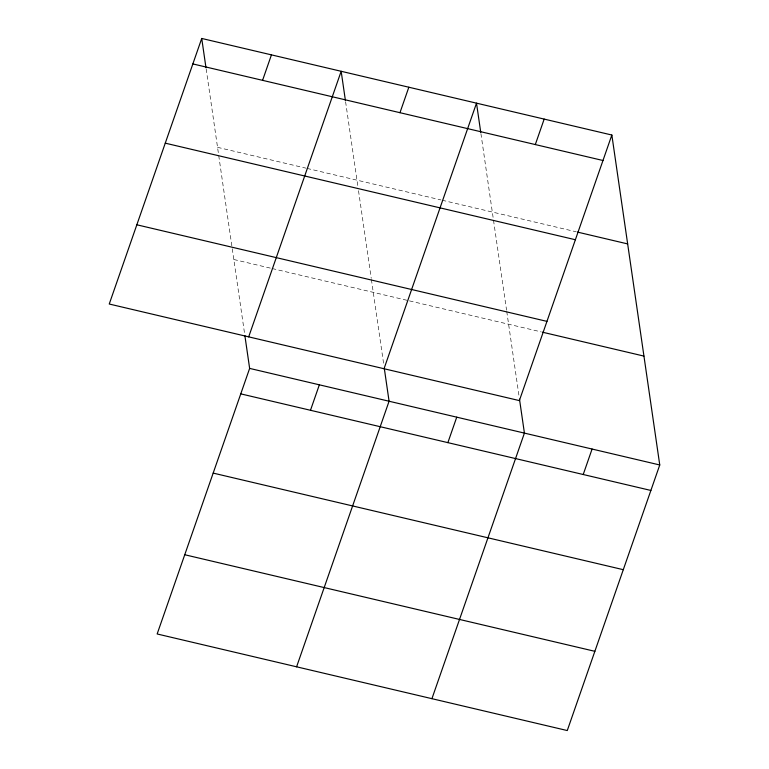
<?xml version="1.0" encoding="UTF-8"?>
<svg xmlns="http://www.w3.org/2000/svg" width="769" height="769" viewBox="0 0 769 769"><rect width="100%" height="100%" fill="white"/><g stroke="black" fill="none" stroke-linecap="round" stroke-linejoin="round"><path stroke-width="0.58" stroke-dasharray="3.85 2.88" d="M217.54 147.331L305.851 168.132M307.014 168.401L440.983 199.95M442.146 200.228L576.317 231.825M233.824 259.509L271.015 268.266M272.168 268.544L408.272 300.592M409.435 300.871L541.27 331.92M480.923 133.595L493.333 219.05M493.506 220.222L506.569 310.195M506.742 311.368L519.142 396.814M345.589 101.729L357.825 186.011M358.508 190.683L371.235 278.33M371.398 279.493L383.635 363.766M206.15 68.893L218.559 154.338M218.723 155.511L244.705 334.438"/><path stroke-width="1.15" d="M201.728 38.45L109.246 304.024L519.363 400.601L611.845 135.027L201.728 38.45L205.977 67.72M262.575 80.341L271.447 54.868M248.685 336.86L341.167 71.286L345.416 100.556M244.878 335.611L249.637 368.399L157.155 633.973L567.272 730.55L659.754 464.976L611.845 135.027M399.967 112.697L408.839 87.224M310.484 410.281L319.356 384.817M384.029 368.736L476.511 103.161L480.76 132.431M296.594 666.81L389.076 401.235L384.317 368.447M535.311 144.562L544.173 119.099M447.875 442.636L456.748 417.163M431.928 698.675L524.42 433.101L519.488 399.149M583.219 474.511L592.082 449.038M192.856 63.923L602.973 160.5M577.49 232.094L627.658 243.917M165.268 143.159L575.385 239.736M136.834 224.788L546.961 321.375M542.443 332.189L643.941 356.095M249.637 368.399L659.754 464.976M240.764 393.863L650.882 490.449M213.176 473.098L623.294 569.685M184.743 554.737L594.86 651.314"/></g></svg>
